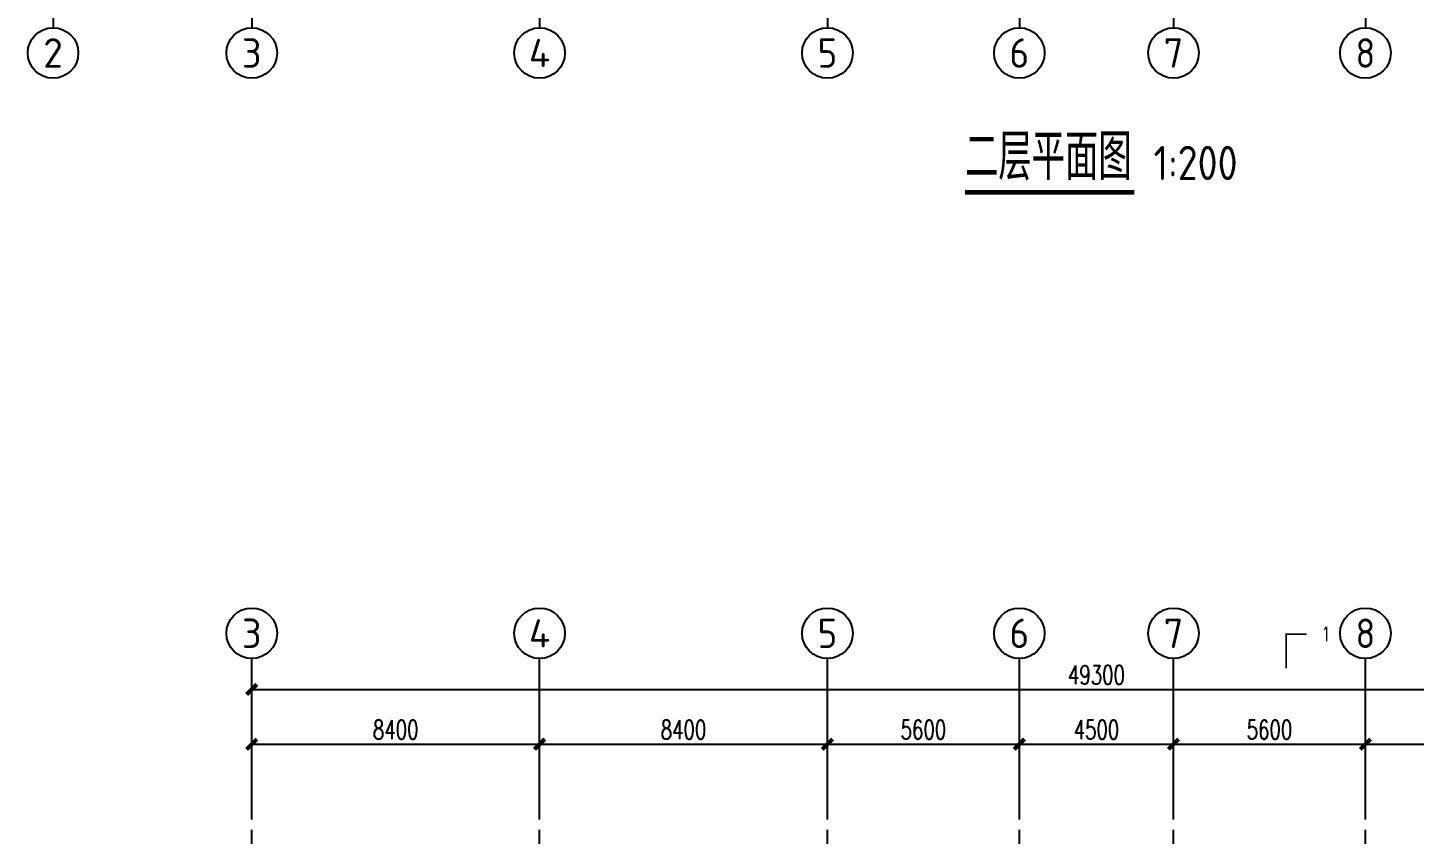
# Model space of a CAD drawing. Extents: x -1 to 1050000, y -900000 to 0.
# Drawn here: x 237752 to 278216, y -299000 to -275447 of the extents above; entities that cross this region are included whole.
import ezdxf
from ezdxf.enums import TextEntityAlignment as Align

# ---------------------------------------------------------------- set-up
doc = ezdxf.new("R2010")
doc.units = 0
doc.header["$LTSCALE"] = 1000
doc.header["$MEASUREMENT"] = 0
for name, color, linetype in [('AXIS', 3, 'Continuous'), ('AXIS_TEXT', 7, 'Continuous'), ('DIM_SYMB', 3, 'Continuous'), ('PUB_TEXT', 7, 'Continuous')]:
    doc.layers.add(name, color=color, linetype=linetype)
doc.layers.add('DOTE', color=1, linetype='Continuous', plot=False)
doc.styles.add('_TCH_AXIS', font='tssdeng.shx', dxfattribs={"bigfont": 'GBCBIG.shx'})
doc.styles.add('_TCH_DIM_T3', font='SIMPLEX', dxfattribs={"width": 0.705882, "bigfont": 'GBCBIG'})
doc.styles.add('_TCH_LABEL', font='COMPLEX', dxfattribs={"bigfont": 'GBCBIG'})
doc.styles.add('COMPLEX', font='COMPLEX')
doc.styles.get("Standard").update_dxf_attribs({"font": 'gbenor.shx', "bigfont": 'gbcbig.shx'})
doc.dimstyles.new('_TCH_ARCH&&100', dxfattribs={"dimtxt": 297.5, "dimasz": 100, "dimexe": 250, "dimexo": 300, "dimgap": 126.25, "dimtad": 1, "dimdec": 0, "dimzin": 0, "dimdsep": 46, "dimtxsty": '_TCH_DIM_T3', "dimblk": 'ARCHTICK', "dimcen": 0.09, "dimclrt": 7, "dimazin": 2, "dimtfac": 1, "dimtdec": 0, "dimtix": 1, "dimtmove": 2, "dimatfit": 3, "dimfxl": 1, "dimtolj": 1, "dimtzin": 0, "dimarcsym": 0})

# ---------------------------------------------------------------- blocks, each defined once
blk = doc.blocks.new('_AXISO')
blk.add_circle((0, 0), 0.5)
at = {"layer": 'AXIS_TEXT', "style": 'COMPLEX', "width": 1.041667}
blk.add_attdef('A', text='', height=0.56, dxfattribs=at).set_placement((-0.25, -0.28), (0.25, -0.28), align=Align.FIT)
blk = doc.blocks.new('_ArchTick')
at = {"color": 0, "linetype": 'ByBlock', "const_width": 0.4}
blk.add_lwpolyline([(-0.5, -0.5), (0.5, 0.5)], dxfattribs=at)
blk = doc.blocks.new('*D292')
at = {"layer": 'AXIS', "color": 0, "lineweight": -2, "transparency": 16777216}
for p, q in [((244291, -298569), (244291, -296119)), ((252691, -298569), (252691, -296119)), ((244291, -296369), (252691, -296369))]:
    blk.add_line(p, q, dxfattribs=at)
at = {"layer": 'Defpoints', "color": 0, "transparency": 16777216}
for p in [(252691, -296369), (244291, -298869), (252691, -298869)]:
    blk.add_point(p, dxfattribs=at)
at = {"layer": 'AXIS', "color": 0, "lineweight": -2, "transparency": 16777216, "xscale": 300, "yscale": 300, "zscale": 300, "rotation": 180}
blk.add_blockref('_ArchTick', (244291, -296369), dxfattribs=at)
at = {"layer": 'AXIS', "color": 0, "lineweight": -2, "transparency": 16777216, "xscale": 300, "yscale": 300, "zscale": 300}
blk.add_blockref('_ArchTick', (252691, -296369), dxfattribs=at)
at = {"layer": 'AXIS', "color": 7, "transparency": 16777216, "insert": (248491, -295944), "char_height": 550, "attachment_point": 5, "style": '_TCH_DIM_T3'}
blk.add_mtext('\\A1;8400', dxfattribs=at)
blk = doc.blocks.new('*D293')
at = {"layer": 'AXIS', "color": 0, "lineweight": -2, "transparency": 16777216}
for p, q in [((252691, -298569), (252691, -296119)), ((261091, -298569), (261091, -296119)), ((252691, -296369), (261091, -296369))]:
    blk.add_line(p, q, dxfattribs=at)
at = {"layer": 'Defpoints', "color": 0, "transparency": 16777216}
for p in [(261091, -296369), (252691, -298869), (261091, -298869)]:
    blk.add_point(p, dxfattribs=at)
at = {"layer": 'AXIS', "color": 0, "lineweight": -2, "transparency": 16777216, "xscale": 300, "yscale": 300, "zscale": 300, "rotation": 180}
blk.add_blockref('_ArchTick', (252691, -296369), dxfattribs=at)
at = {"layer": 'AXIS', "color": 0, "lineweight": -2, "transparency": 16777216, "xscale": 300, "yscale": 300, "zscale": 300}
blk.add_blockref('_ArchTick', (261091, -296369), dxfattribs=at)
at = {"layer": 'AXIS', "color": 7, "transparency": 16777216, "insert": (256891, -295944), "char_height": 550, "attachment_point": 5, "style": '_TCH_DIM_T3'}
blk.add_mtext('\\A1;8400', dxfattribs=at)
blk = doc.blocks.new('*D294')
at = {"layer": 'AXIS', "color": 0, "lineweight": -2, "transparency": 16777216}
for p, q in [((261091, -298569), (261091, -296119)), ((266691, -298569), (266691, -296119)), ((261091, -296369), (266691, -296369))]:
    blk.add_line(p, q, dxfattribs=at)
at = {"layer": 'Defpoints', "color": 0, "transparency": 16777216}
for p in [(266691, -296369), (261091, -298869), (266691, -298869)]:
    blk.add_point(p, dxfattribs=at)
at = {"layer": 'AXIS', "color": 0, "lineweight": -2, "transparency": 16777216, "xscale": 300, "yscale": 300, "zscale": 300, "rotation": 180}
blk.add_blockref('_ArchTick', (261091, -296369), dxfattribs=at)
at = {"layer": 'AXIS', "color": 0, "lineweight": -2, "transparency": 16777216, "xscale": 300, "yscale": 300, "zscale": 300}
blk.add_blockref('_ArchTick', (266691, -296369), dxfattribs=at)
at = {"layer": 'AXIS', "color": 7, "transparency": 16777216, "insert": (263891, -295944), "char_height": 550, "attachment_point": 5, "style": '_TCH_DIM_T3'}
blk.add_mtext('\\A1;5600', dxfattribs=at)
blk = doc.blocks.new('*D295')
at = {"layer": 'AXIS', "color": 0, "lineweight": -2, "transparency": 16777216}
for p, q in [((266691, -298569), (266691, -296119)), ((271191, -298569), (271191, -296119)), ((266691, -296369), (271191, -296369))]:
    blk.add_line(p, q, dxfattribs=at)
at = {"layer": 'Defpoints', "color": 0, "transparency": 16777216}
for p in [(271191, -296369), (266691, -298869), (271191, -298869)]:
    blk.add_point(p, dxfattribs=at)
at = {"layer": 'AXIS', "color": 0, "lineweight": -2, "transparency": 16777216, "xscale": 300, "yscale": 300, "zscale": 300, "rotation": 180}
blk.add_blockref('_ArchTick', (266691, -296369), dxfattribs=at)
at = {"layer": 'AXIS', "color": 0, "lineweight": -2, "transparency": 16777216, "xscale": 300, "yscale": 300, "zscale": 300}
blk.add_blockref('_ArchTick', (271191, -296369), dxfattribs=at)
at = {"layer": 'AXIS', "color": 7, "transparency": 16777216, "insert": (268941, -295944), "char_height": 550, "attachment_point": 5, "style": '_TCH_DIM_T3'}
blk.add_mtext('\\A1;4500', dxfattribs=at)
blk = doc.blocks.new('*D296')
at = {"layer": 'AXIS', "color": 0, "lineweight": -2, "transparency": 16777216}
for p, q in [((271191, -298569), (271191, -296119)), ((276791, -298569), (276791, -296119)), ((271191, -296369), (276791, -296369))]:
    blk.add_line(p, q, dxfattribs=at)
at = {"layer": 'Defpoints', "color": 0, "transparency": 16777216}
for p in [(276791, -296369), (271191, -298869), (276791, -298869)]:
    blk.add_point(p, dxfattribs=at)
at = {"layer": 'AXIS', "color": 0, "lineweight": -2, "transparency": 16777216, "xscale": 300, "yscale": 300, "zscale": 300, "rotation": 180}
blk.add_blockref('_ArchTick', (271191, -296369), dxfattribs=at)
at = {"layer": 'AXIS', "color": 0, "lineweight": -2, "transparency": 16777216, "xscale": 300, "yscale": 300, "zscale": 300}
blk.add_blockref('_ArchTick', (276791, -296369), dxfattribs=at)
at = {"layer": 'AXIS', "color": 7, "transparency": 16777216, "insert": (273991, -295944), "char_height": 550, "attachment_point": 5, "style": '_TCH_DIM_T3'}
blk.add_mtext('\\A1;5600', dxfattribs=at)
blk = doc.blocks.new('*D297')
at = {"layer": 'AXIS', "color": 0, "lineweight": -2, "transparency": 16777216}
for p, q in [((276791, -298569), (276791, -296119)), ((285191, -298569), (285191, -296119)), ((276791, -296369), (285191, -296369))]:
    blk.add_line(p, q, dxfattribs=at)
at = {"layer": 'Defpoints', "color": 0, "transparency": 16777216}
for p in [(285191, -296369), (276791, -298869), (285191, -298869)]:
    blk.add_point(p, dxfattribs=at)
at = {"layer": 'AXIS', "color": 0, "lineweight": -2, "transparency": 16777216, "xscale": 300, "yscale": 300, "zscale": 300, "rotation": 180}
blk.add_blockref('_ArchTick', (276791, -296369), dxfattribs=at)
at = {"layer": 'AXIS', "color": 0, "lineweight": -2, "transparency": 16777216, "xscale": 300, "yscale": 300, "zscale": 300}
blk.add_blockref('_ArchTick', (285191, -296369), dxfattribs=at)
at = {"layer": 'AXIS', "color": 7, "transparency": 16777216, "insert": (280991, -295944), "char_height": 550, "attachment_point": 5, "style": '_TCH_DIM_T3'}
blk.add_mtext('\\A1;8400', dxfattribs=at)
blk = doc.blocks.new('*D265')
at = {"layer": 'AXIS', "color": 0, "lineweight": -2, "transparency": 16777216}
for p, q in [((244291, -297769), (244291, -294519)), ((293591, -297769), (293591, -294519)), ((244291, -294769), (293591, -294769))]:
    blk.add_line(p, q, dxfattribs=at)
at = {"layer": 'Defpoints', "color": 0, "transparency": 16777216}
for p in [(293591, -294769), (244291, -298069), (293591, -298069)]:
    blk.add_point(p, dxfattribs=at)
at = {"layer": 'AXIS', "color": 0, "lineweight": -2, "transparency": 16777216, "xscale": 300, "yscale": 300, "zscale": 300, "rotation": 180}
blk.add_blockref('_ArchTick', (244291, -294769), dxfattribs=at)
at = {"layer": 'AXIS', "color": 0, "lineweight": -2, "transparency": 16777216, "xscale": 300, "yscale": 300, "zscale": 300}
blk.add_blockref('_ArchTick', (293591, -294769), dxfattribs=at)
at = {"layer": 'AXIS', "color": 7, "transparency": 16777216, "insert": (268941, -294344), "char_height": 550, "attachment_point": 5, "style": '_TCH_DIM_T3'}
blk.add_mtext('\\A1;49300', dxfattribs=at)

msp = doc.modelspace()

# ---------------------------------------------------------------- linework, layer by layer
at = {"layer": 'AXIS'}
for p, q in [((238490.6, -271447.09), (238490.6, -275447.09)), ((244290.6, -271447.09), (244290.6, -275447.09)), ((252690.6, -271447.09), (252690.6, -275447.09)), ((261090.6, -271447.09), (261090.6, -275447.09)), ((266690.6, -271447.09), (266690.6, -275447.09)), ((271190.6, -271447.09), (271190.6, -275447.09)), ((276790.6, -271447.09), (276790.6, -275447.09)), ((244290.6, -297868.75), (244290.6, -293868.75)), ((252690.6, -297868.75), (252690.6, -293868.75)), ((261090.6, -297868.75), (261090.6, -293868.75)), ((266690.6, -297868.75), (266690.6, -293868.75)), ((271190.6, -297868.75), (271190.6, -293868.75)), ((276790.6, -297868.75), (276790.6, -293868.75))]:
    msp.add_line(p, q, dxfattribs=at)
at = {"layer": 'DIM_SYMB'}
for points, const_width in [([(265106.08, -280251.56), (270047.79, -280251.56)], 140), ([(274475.6, -294151.93), (274475.6, -293151.93), (275075.6, -293151.93)], 50)]:
    msp.add_lwpolyline(points, dxfattribs=dict(at, const_width=const_width))
at = {"layer": 'DOTE'}
for p, q in [((244290.6, -330568.75), (244290.6, -298868.75)), ((252690.6, -330568.75), (252690.6, -298868.75)), ((261090.6, -330568.75), (261090.6, -298868.75)), ((266690.6, -330568.75), (266690.6, -298868.75)), ((271190.6, -330568.75), (271190.6, -298868.75)), ((276790.6, -330568.75), (276790.6, -298868.75))]:
    msp.add_line(p, q, dxfattribs=at)

# ---------------------------------------------------------------- block references
at = {"layer": 'AXIS'}
ref = msp.add_blockref('_AXISO', (238490.6, -276185.35), dxfattribs=dict(at, xscale=1476.510067114094, yscale=1476.510067114094, zscale=1476.510067114094))
ref.add_attrib('A', '2', dxfattribs={"layer": 'AXIS_TEXT', "height": 859.97, "style": '_TCH_AXIS', "width": 1.238095}).set_placement((238203.94, -276615.33), (238777.25, -276615.33), align=Align.FIT)
ref = msp.add_blockref('_AXISO', (244290.6, -276185.35), dxfattribs=dict(at, xscale=1476.510067114094, yscale=1476.510067114094, zscale=1476.510067114094))
ref.add_attrib('A', '3', dxfattribs={"layer": 'AXIS_TEXT', "height": 859.97, "style": '_TCH_AXIS', "width": 1.238095}).set_placement((244003.94, -276615.33), (244577.25, -276615.33), align=Align.FIT)
ref = msp.add_blockref('_AXISO', (252690.6, -276185.35), dxfattribs=dict(at, xscale=1476.510067114094, yscale=1476.510067114094, zscale=1476.510067114094))
ref.add_attrib('A', '4', dxfattribs={"layer": 'AXIS_TEXT', "height": 822.12, "style": '_TCH_AXIS', "width": 1.320635}).set_placement((252377.41, -276596.41), (253003.79, -276596.41), align=Align.FIT)
ref = msp.add_blockref('_AXISO', (261090.6, -276185.35), dxfattribs=dict(at, xscale=1476.510067114094, yscale=1476.510067114094, zscale=1476.510067114094))
ref.add_attrib('A', '5', dxfattribs={"layer": 'AXIS_TEXT', "height": 859.97, "style": '_TCH_AXIS', "width": 1.238095}).set_placement((260803.94, -276615.33), (261377.25, -276615.33), align=Align.FIT)
ref = msp.add_blockref('_AXISO', (266690.6, -276185.35), dxfattribs=dict(at, xscale=1476.510067114094, yscale=1476.510067114094, zscale=1476.510067114094))
ref.add_attrib('A', '6', dxfattribs={"layer": 'AXIS_TEXT', "height": 859.97, "style": '_TCH_AXIS', "width": 1.333333}).set_placement((266403.94, -276615.33), (266977.25, -276615.33), align=Align.FIT)
ref = msp.add_blockref('_AXISO', (271190.6, -276185.35), dxfattribs=dict(at, xscale=1476.510067114094, yscale=1476.510067114094, zscale=1476.510067114094))
ref.add_attrib('A', '7', dxfattribs={"layer": 'AXIS_TEXT', "height": 859.97, "style": '_TCH_AXIS', "width": 1.238095}).set_placement((270903.94, -276615.33), (271477.25, -276615.33), align=Align.FIT)
ref = msp.add_blockref('_AXISO', (276790.6, -276185.35), dxfattribs=dict(at, xscale=1476.510067114094, yscale=1476.510067114094, zscale=1476.510067114094))
ref.add_attrib('A', '8', dxfattribs={"layer": 'AXIS_TEXT', "height": 859.97, "style": '_TCH_AXIS', "width": 1.238095}).set_placement((276503.94, -276615.33), (277077.25, -276615.33), align=Align.FIT)
ref = msp.add_blockref('_AXISO', (244290.6, -293130.5), dxfattribs=dict(at, xscale=1476.510067114094, yscale=1476.510067114094, zscale=1476.510067114094))
ref.add_attrib('A', '3', dxfattribs={"layer": 'AXIS_TEXT', "height": 859.97, "style": '_TCH_AXIS', "width": 1.238095}).set_placement((244003.94, -293560.48), (244577.25, -293560.48), align=Align.FIT)
ref = msp.add_blockref('_AXISO', (252690.6, -293130.5), dxfattribs=dict(at, xscale=1476.510067114094, yscale=1476.510067114094, zscale=1476.510067114094))
ref.add_attrib('A', '4', dxfattribs={"layer": 'AXIS_TEXT', "height": 822.12, "style": '_TCH_AXIS', "width": 1.320635}).set_placement((252377.41, -293541.56), (253003.79, -293541.56), align=Align.FIT)
ref = msp.add_blockref('_AXISO', (261090.6, -293130.5), dxfattribs=dict(at, xscale=1476.510067114094, yscale=1476.510067114094, zscale=1476.510067114094))
ref.add_attrib('A', '5', dxfattribs={"layer": 'AXIS_TEXT', "height": 859.97, "style": '_TCH_AXIS', "width": 1.238095}).set_placement((260803.94, -293560.48), (261377.25, -293560.48), align=Align.FIT)
ref = msp.add_blockref('_AXISO', (266690.6, -293130.5), dxfattribs=dict(at, xscale=1476.510067114094, yscale=1476.510067114094, zscale=1476.510067114094))
ref.add_attrib('A', '6', dxfattribs={"layer": 'AXIS_TEXT', "height": 859.97, "style": '_TCH_AXIS', "width": 1.333333}).set_placement((266403.94, -293560.48), (266977.25, -293560.48), align=Align.FIT)
ref = msp.add_blockref('_AXISO', (271190.6, -293130.5), dxfattribs=dict(at, xscale=1476.510067114094, yscale=1476.510067114094, zscale=1476.510067114094))
ref.add_attrib('A', '7', dxfattribs={"layer": 'AXIS_TEXT', "height": 859.97, "style": '_TCH_AXIS', "width": 1.238095}).set_placement((270903.94, -293560.48), (271477.25, -293560.48), align=Align.FIT)
ref = msp.add_blockref('_AXISO', (276790.6, -293130.5), dxfattribs=dict(at, xscale=1476.510067114094, yscale=1476.510067114094, zscale=1476.510067114094))
ref.add_attrib('A', '8', dxfattribs={"layer": 'AXIS_TEXT', "height": 859.97, "style": '_TCH_AXIS', "width": 1.238095}).set_placement((276503.94, -293560.48), (277077.25, -293560.48), align=Align.FIT)

# ---------------------------------------------------------------- texts
at = {"layer": 'PUB_TEXT'}
for s, height, p in [('二层平面图', 1350.355, (265106.08, -279897.09)), ('1:200', 1000, (270607.79, -279897.09))]:
    msp.add_text(s, height=height, dxfattribs=at).set_placement(p)
at = {"layer": 'PUB_TEXT', "style": '_TCH_LABEL', "width": 0.705882}
msp.add_text('1', height=425, dxfattribs=at).set_placement((275511.31, -293364.43))

# ---------------------------------------------------------------- dimensions: what is measured, and where the dimension line sits
at = {"layer": 'AXIS'}
for p1, p2, distance, picture, middle in [((244290.6, -298068.75), (293590.6, -298068.75), 3300, '*D265', (268940.6, -294343.75)), ((244290.6, -298868.75), (252690.6, -298868.75), 2500, '*D292', (248490.6, -295943.75)), ((252690.6, -298868.75), (261090.6, -298868.75), 2500, '*D293', (256890.6, -295943.75)), ((261090.6, -298868.75), (266690.6, -298868.75), 2500, '*D294', (263890.6, -295943.75)), ((266690.6, -298868.75), (271190.6, -298868.75), 2500, '*D295', (268940.6, -295943.75)), ((271190.6, -298868.75), (276790.6, -298868.75), 2500, '*D296', (273990.6, -295943.75)), ((276790.6, -298868.75), (285190.6, -298868.75), 2500, '*D297', (280990.6, -295943.75))]:
    dim = msp.add_aligned_dim(p1=p1, p2=p2, distance=distance, dimstyle='_TCH_ARCH&&100', override={"dimtxt": 550, "dimasz": 300, "dimgap": 150}, dxfattribs=at)
    dim.commit()
    dim.dimension.update_dxf_attribs({"geometry": picture, "text_midpoint": middle})

doc.saveas('drawing.dxf')
